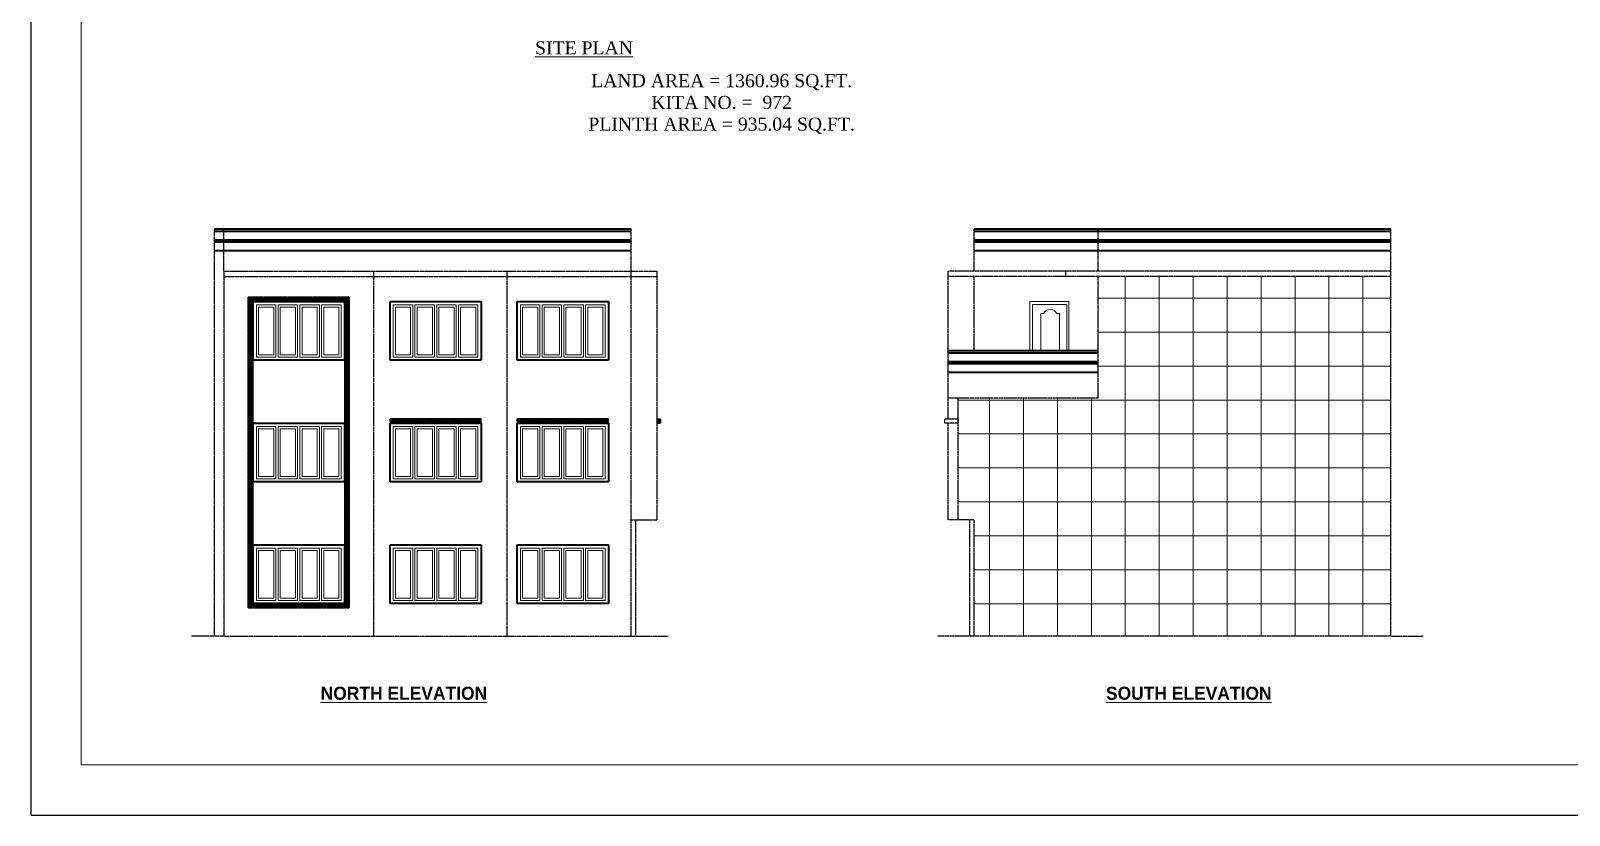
# Model space of a CAD drawing. Header units: inches. Extents: x -111 to 45239, y -6849 to 1261.
# Drawn here: x 24614 to 26030, y -2441 to -1719 of the extents above; entities that cross this region are included whole.
import ezdxf

# ---------------------------------------------------------------- set-up
doc = ezdxf.new("R2010")
doc.units = ezdxf.units.IN
doc.header["$LTSCALE"] = 0.5
doc.header["$MEASUREMENT"] = 0
doc.linetypes.add('DASH', pattern=[0.35, 0.25, -0.1])
for name, color, linetype, lineweight in [('ELE1', 3, 'Continuous', 9), ('Elevation 2', 31, 'Continuous', 40), ('Hatch wall', 9, 'Continuous', 13), ('Text 0.200', 122, 'Continuous', 20), ('Toilet', 7, 'Continuous', 25), ('wall', 20, 'Continuous', 40), ('window', 6, 'Continuous', 13)]:
    doc.layers.add(name, color=color, linetype=linetype, lineweight=lineweight)
doc.styles.get("Standard").update_dxf_attribs({"font": 'arial.ttf'})
pattern_1 = [(45, (-3893.76201, -5809.22588), (-0.08838834765, 0.08838834765), [])]

msp = doc.modelspace()

# ---------------------------------------------------------------- hatches: boundary and pattern name
at = {"layer": 'Hatch wall'}
h = msp.add_hatch(dxfattribs=at)
h.set_pattern_fill('ANSI37,_O', color=256, scale=250, angle=45)
h.set_pattern_definition([(90, (-1878.35, -5809.226), (-31.25, 0), []), (180, (-1878.35, -5809.226), (-2e-15, -31.25), [])])
h.paths.add_polyline_path([(25866.1, -2276.6), (25866.1, -2164.6), (25866.1, -2052.6), (25866.1, -1945.6), (25596.7, -1945.6), (25596.7, -2057.6), (25467.7, -2057.6), (25467.7, -2169.6), (25482.7, -2169.6), (25482.7, -2276.6)])
at = {"layer": 'Toilet', "linetype": 'DASH', "ltscale": 0.1}
h = msp.add_hatch(dxfattribs=at)
h.set_pattern_fill('ANSI31', color=256)
h.set_pattern_definition(pattern_1)
h.paths.add_polyline_path([(24818.8, -1968.6), (24902.8, -1968.6), (24902.8, -2246.6), (24818.8, -2246.6)], flags=16)
h.paths.add_polyline_path([(24907.3, -2250.6), (24814.3, -2250.6), (24814.3, -1964.6), (24907.3, -1964.6)])
h = msp.add_hatch(dxfattribs=at)
h.set_pattern_fill('ANSI31', color=256)
h.set_pattern_definition(pattern_1)
h.paths.add_polyline_path([(24944.8, -2080.6), (25028.8, -2080.6), (25028.8, -2076.6), (24944.8, -2076.6)])
h.paths.add_polyline_path([(25061.8, -2080.6), (25145.8, -2080.6), (25145.8, -2076.6), (25061.8, -2076.6)])
h = msp.add_hatch(dxfattribs=at)
h.set_pattern_fill('ANSI31', color=256)
h.set_pattern_definition(pattern_1)
h.paths.add_polyline_path([(25190.8, -2076.6), (25193.8, -2076.6), (25193.8, -2080.6), (25190.8, -2080.6)])

# ---------------------------------------------------------------- linework, layer by layer
at = {"layer": 'Defpoints'}
msp.add_lwpolyline([(27791.7, -193.4), (24614.1, -193.4), (24614.1, -2441.4), (27791.7, -2441.4)], close=True, dxfattribs=at)
at = {"layer": 'ELE1'}
msp.add_lwpolyline([(24660.4, -239.7), (27745.4, -239.7), (27745.4, -2395.1), (24660.4, -2395.1)], close=True, dxfattribs=at)
at = {"layer": 'Elevation 2'}
for p, q in [((24783.3, -1901.6), (25166.8, -1901.6)), ((24783.3, -1903.6), (25166.8, -1903.6)), ((24783.3, -1911.6), (25166.8, -1911.6)), ((25482.7, -1901.6), (25866.1, -1901.6)), ((25482.7, -1903.6), (25866.1, -1903.6)), ((25482.7, -1911.6), (25866.1, -1911.6)), ((24783.3, -1913.6), (25166.8, -1913.6)), ((24783.3, -1921.6), (25166.8, -1921.6)), ((25482.7, -1913.6), (25866.1, -1913.6)), ((25482.7, -1921.6), (25866.1, -1921.6)), ((25458.7, -2013.6), (25596.7, -2013.6)), ((25458.7, -2015.6), (25596.7, -2015.6)), ((25458.7, -2023.6), (25596.7, -2023.6)), ((25458.7, -2025.6), (25596.7, -2025.6)), ((25458.7, -2033.6), (25596.7, -2033.6))]:
    msp.add_line(p, q, dxfattribs=at)
at = {"layer": 'Toilet', "color": 1, "linetype": 'DASH', "ltscale": 0.1}
for p, q in [((24783.3, -1945.6), (24783.3, -1901.6)), ((24791.9, -1940.6), (24791.9, -1901.6)), ((25166.8, -1940.6), (25166.8, -1901.6)), ((25482.7, -1940.6), (25482.7, -1901.6)), ((25596.7, -1940.6), (25596.7, -1901.6)), ((25866.1, -1940.6), (25866.1, -1901.6)), ((24783.3, -2052.6), (24783.3, -1940.6)), ((24791.9, -1940.6), (25190.8, -1940.6)), ((24792, -2052.6), (24792, -1940.6)), ((24792, -1945.6), (25190.8, -1945.6)), ((24929.8, -2052.6), (24929.8, -1940.6)), ((25052.8, -2052.6), (25052.8, -1940.6)), ((25166.8, -2052.6), (25166.8, -1940.6)), ((25190.8, -2057.6), (25190.8, -1940.6)), ((25866.1, -1940.6), (25458.7, -1940.6)), ((25458.7, -2052.6), (25458.7, -1940.6)), ((25866.1, -1945.6), (25458.7, -1945.6)), ((25482.7, -2013.6), (25482.7, -1945.6)), ((25566.7, -1940.6), (25566.7, -1945.6)), ((25596.7, -2057.6), (25596.7, -1945.6)), ((25866.1, -2052.6), (25866.1, -1940.6)), ((25458.7, -2052.6), (25458.7, -2013.6)), ((24783.3, -2164.6), (24783.3, -2052.6)), ((24792, -2164.6), (24792, -2052.6)), ((24929.8, -2164.6), (24929.8, -2052.6)), ((25052.8, -2164.6), (25052.8, -2052.6)), ((25166.8, -2164.6), (25166.8, -2052.6)), ((25190.8, -2169.6), (25190.8, -2052.6)), ((25458.7, -2076.6), (25458.7, -2052.6)), ((25866.1, -2164.6), (25866.1, -2052.6)), ((25596.7, -2057.6), (25458.7, -2057.6)), ((25467.7, -2169.6), (25467.7, -2057.6)), ((25458.7, -2169.6), (25458.7, -2080.6)), ((24783.3, -2276.6), (24783.3, -2164.6)), ((24792, -2276.6), (24792, -2164.6)), ((24929.8, -2276.6), (24929.8, -2164.6)), ((25052.8, -2276.6), (25052.8, -2164.6)), ((25166.8, -2276.6), (25166.8, -2164.6)), ((25866.1, -2276.6), (25866.1, -2164.6)), ((25166.8, -2169.6), (25190.8, -2169.6)), ((25170.8, -2169.6), (25170.8, -2276.6)), ((25482.7, -2169.6), (25458.7, -2169.6)), ((25478.7, -2276.6), (25478.7, -2169.6)), ((25482.7, -2276.6), (25482.7, -2169.6)), ((24791.9, -2276.6), (24761.9, -2276.6)), ((24791.9, -2276.6), (25170.8, -2276.6)), ((25170.8, -2276.6), (25200.8, -2276.6)), ((25478.7, -2276.6), (25448.7, -2276.6)), ((25866.1, -2276.6), (25478.7, -2276.6)), ((25866.1, -2276.6), (25896.1, -2276.6))]:
    msp.add_line(p, q, dxfattribs=at)
for points in [[(24907.3, -1968.6), (24907.3, -1964.6), (24814.3, -1964.6), (24814.3, -1968.6)], [(24814.3, -1968.6), (24814.3, -2246.6)], [(24818.8, -2246.6), (24818.8, -1968.6)], [(24818.8, -1968.6), (24902.8, -1968.6)], [(24902.8, -1968.6), (24902.8, -2246.6)], [(24907.3, -2246.6), (24907.3, -1968.6)], [(24814.3, -2246.6), (24814.3, -2250.6), (24907.3, -2250.6), (24907.3, -2246.6)], [(24902.8, -2246.6), (24818.8, -2246.6)]]:
    msp.add_lwpolyline(points, dxfattribs=at)
for points in [[(24907.3, -2250.6), (24814.3, -2250.6), (24814.3, -1964.6), (24907.3, -1964.6)], [(24818.8, -1968.6), (24902.8, -1968.6), (24902.8, -2246.6), (24818.8, -2246.6)], [(24944.8, -2080.6), (25028.8, -2080.6), (25028.8, -2076.6), (24944.8, -2076.6)], [(25061.8, -2080.6), (25145.8, -2080.6), (25145.8, -2076.6), (25061.8, -2076.6)], [(25190.8, -2076.6), (25193.8, -2076.6), (25193.8, -2080.6), (25190.8, -2080.6)], [(25467.7, -2080.6), (25455.7, -2080.6), (25455.7, -2076.6), (25467.7, -2076.6)]]:
    msp.add_lwpolyline(points, close=True, dxfattribs=at)
at = {"layer": 'wall', "ltscale": 5}
for p, q in [((24818.8, -1968.6), (24902.8, -1968.6)), ((24818.8, -2022.6), (24818.8, -1968.6)), ((24902.8, -1968.6), (24902.8, -2022.6)), ((24944.8, -1968.6), (25028.8, -1968.6)), ((24944.8, -2022.6), (24944.8, -1968.6)), ((25028.8, -1968.6), (25028.8, -2022.6)), ((25061.8, -1968.6), (25145.8, -1968.6)), ((25061.8, -2022.6), (25061.8, -1968.6)), ((25145.8, -1968.6), (25145.8, -2022.6)), ((24902.8, -2022.6), (24818.8, -2022.6)), ((25028.8, -2022.6), (24944.8, -2022.6)), ((25145.8, -2022.6), (25061.8, -2022.6)), ((24818.8, -2080.6), (24902.8, -2080.6)), ((24818.8, -2134.6), (24818.8, -2080.6)), ((24902.8, -2080.6), (24902.8, -2134.6)), ((24944.8, -2080.6), (25028.8, -2080.6)), ((24944.8, -2134.6), (24944.8, -2080.6)), ((25028.8, -2080.6), (25028.8, -2134.6)), ((25061.8, -2080.6), (25145.8, -2080.6)), ((25061.8, -2134.6), (25061.8, -2080.6)), ((25145.8, -2080.6), (25145.8, -2134.6)), ((24902.8, -2134.6), (24818.8, -2134.6)), ((25028.8, -2134.6), (24944.8, -2134.6)), ((25145.8, -2134.6), (25061.8, -2134.6)), ((24818.8, -2192.6), (24902.8, -2192.6)), ((24818.8, -2246.6), (24818.8, -2192.6)), ((24902.8, -2192.6), (24902.8, -2246.6)), ((24944.8, -2192.6), (25028.8, -2192.6)), ((24944.8, -2246.6), (24944.8, -2192.6)), ((25028.8, -2192.6), (25028.8, -2246.6)), ((25061.8, -2192.6), (25145.8, -2192.6)), ((25061.8, -2246.6), (25061.8, -2192.6)), ((25145.8, -2192.6), (25145.8, -2246.6)), ((24902.8, -2246.6), (24818.8, -2246.6)), ((25028.8, -2246.6), (24944.8, -2246.6)), ((25145.8, -2246.6), (25061.8, -2246.6))]:
    msp.add_line(p, q, dxfattribs=at)
at = {"layer": 'window', "color": 140, "lineweight": 13}
for p, q in [((24839.8, -1971.6), (24839.8, -2019.6)), ((24841.8, -1971.6), (24841.8, -2019.6)), ((24859.8, -1971.6), (24859.8, -2019.6)), ((24861.8, -1971.6), (24861.8, -2019.6)), ((24881.8, -1971.6), (24881.8, -2019.6)), ((24965.8, -1971.6), (24965.8, -2019.6)), ((24967.8, -1971.6), (24967.8, -2019.6)), ((24985.8, -1971.6), (24985.8, -2019.6)), ((24987.8, -1971.6), (24987.8, -2019.6)), ((25007.8, -1971.6), (25007.8, -2019.6)), ((25082.8, -1971.6), (25082.8, -2019.6)), ((25084.8, -1971.6), (25084.8, -2019.6)), ((25102.8, -1971.6), (25102.8, -2019.6)), ((25104.8, -1971.6), (25104.8, -2019.6)), ((25124.8, -1971.6), (25124.8, -2019.6)), ((25533.7, -2013.6), (25533.7, -1968.6)), ((25533.7, -1968.6), (25533.7, -2013.6)), ((25533.7, -1968.6), (25569.7, -1968.6)), ((25536.2, -1971.1), (25536.2, -2013.6)), ((25536.2, -1971.1), (25567.7, -1971.1)), ((25544, -1979.6), (25546.5, -1979.6)), ((25544, -1979.6), (25544, -2013.6)), ((25558.5, -1979.6), (25561, -1979.6)), ((25561, -1979.6), (25561, -2013.6)), ((25567.7, -2013.6), (25567.7, -1971.1)), ((25569.7, -2013.6), (25569.7, -1968.6)), ((24839.8, -2083.6), (24839.8, -2131.6)), ((24841.8, -2083.6), (24841.8, -2131.6)), ((24859.8, -2083.6), (24859.8, -2131.6)), ((24861.8, -2083.6), (24861.8, -2131.6)), ((24881.8, -2083.6), (24881.8, -2131.6)), ((24965.8, -2083.6), (24965.8, -2131.6)), ((24967.8, -2083.6), (24967.8, -2131.6)), ((24985.8, -2083.6), (24985.8, -2131.6)), ((24987.8, -2083.6), (24987.8, -2131.6)), ((25007.8, -2083.6), (25007.8, -2131.6)), ((25082.8, -2083.6), (25082.8, -2131.6)), ((25084.8, -2083.6), (25084.8, -2131.6)), ((25102.8, -2083.6), (25102.8, -2131.6)), ((25104.8, -2083.6), (25104.8, -2131.6)), ((25124.8, -2083.6), (25124.8, -2131.6)), ((24839.8, -2195.6), (24839.8, -2243.6)), ((24841.8, -2195.6), (24841.8, -2243.6)), ((24859.8, -2195.6), (24859.8, -2243.6)), ((24861.8, -2195.6), (24861.8, -2243.6)), ((24881.8, -2195.6), (24881.8, -2243.6)), ((24965.8, -2195.6), (24965.8, -2243.6)), ((24967.8, -2195.6), (24967.8, -2243.6)), ((24985.8, -2195.6), (24985.8, -2243.6)), ((24987.8, -2195.6), (24987.8, -2243.6)), ((25007.8, -2195.6), (25007.8, -2243.6)), ((25082.8, -2195.6), (25082.8, -2243.6)), ((25084.8, -2195.6), (25084.8, -2243.6)), ((25102.8, -2195.6), (25102.8, -2243.6)), ((25104.8, -2195.6), (25104.8, -2243.6)), ((25124.8, -2195.6), (25124.8, -2243.6))]:
    msp.add_line(p, q, dxfattribs=at)
for points in [[(24902.8, -1968.6), (24818.8, -1968.6), (24818.8, -2022.6), (24902.8, -2022.6)], [(24837.8, -2017.6), (24837.8, -1973.6), (24823.8, -1973.6), (24823.8, -2017.6)], [(24857.8, -2017.6), (24857.8, -1973.6), (24843.8, -1973.6), (24843.8, -2017.6)], [(24877.8, -2017.6), (24877.8, -1973.6), (24863.8, -1973.6), (24863.8, -2017.6)], [(24897.8, -2017.6), (24897.8, -1973.6), (24883.8, -1973.6), (24883.8, -2017.6)], [(25028.8, -1968.6), (24944.8, -1968.6), (24944.8, -2022.6), (25028.8, -2022.6)], [(24963.8, -2017.6), (24963.8, -1973.6), (24949.8, -1973.6), (24949.8, -2017.6)], [(24983.8, -2017.6), (24983.8, -1973.6), (24969.8, -1973.6), (24969.8, -2017.6)], [(25003.8, -2017.6), (25003.8, -1973.6), (24989.8, -1973.6), (24989.8, -2017.6)], [(25023.8, -2017.6), (25023.8, -1973.6), (25009.8, -1973.6), (25009.8, -2017.6)], [(25145.8, -1968.6), (25061.8, -1968.6), (25061.8, -2022.6), (25145.8, -2022.6)], [(25080.8, -2017.6), (25080.8, -1973.6), (25066.8, -1973.6), (25066.8, -2017.6)], [(25100.8, -2017.6), (25100.8, -1973.6), (25086.8, -1973.6), (25086.8, -2017.6)], [(25120.8, -2017.6), (25120.8, -1973.6), (25106.8, -1973.6), (25106.8, -2017.6)], [(25140.8, -2017.6), (25140.8, -1973.6), (25126.8, -1973.6), (25126.8, -2017.6)], [(24902.8, -2080.6), (24818.8, -2080.6), (24818.8, -2134.6), (24902.8, -2134.6)], [(25028.8, -2080.6), (24944.8, -2080.6), (24944.8, -2134.6), (25028.8, -2134.6)], [(25145.8, -2080.6), (25061.8, -2080.6), (25061.8, -2134.6), (25145.8, -2134.6)], [(24837.8, -2129.6), (24837.8, -2085.6), (24823.8, -2085.6), (24823.8, -2129.6)], [(24857.8, -2129.6), (24857.8, -2085.6), (24843.8, -2085.6), (24843.8, -2129.6)], [(24877.8, -2129.6), (24877.8, -2085.6), (24863.8, -2085.6), (24863.8, -2129.6)], [(24897.8, -2129.6), (24897.8, -2085.6), (24883.8, -2085.6), (24883.8, -2129.6)], [(24963.8, -2129.6), (24963.8, -2085.6), (24949.8, -2085.6), (24949.8, -2129.6)], [(24983.8, -2129.6), (24983.8, -2085.6), (24969.8, -2085.6), (24969.8, -2129.6)], [(25003.8, -2129.6), (25003.8, -2085.6), (24989.8, -2085.6), (24989.8, -2129.6)], [(25023.8, -2129.6), (25023.8, -2085.6), (25009.8, -2085.6), (25009.8, -2129.6)], [(25080.8, -2129.6), (25080.8, -2085.6), (25066.8, -2085.6), (25066.8, -2129.6)], [(25100.8, -2129.6), (25100.8, -2085.6), (25086.8, -2085.6), (25086.8, -2129.6)], [(25120.8, -2129.6), (25120.8, -2085.6), (25106.8, -2085.6), (25106.8, -2129.6)], [(25140.8, -2129.6), (25140.8, -2085.6), (25126.8, -2085.6), (25126.8, -2129.6)], [(24902.8, -2192.6), (24818.8, -2192.6), (24818.8, -2246.6), (24902.8, -2246.6)], [(25028.8, -2192.6), (24944.8, -2192.6), (24944.8, -2246.6), (25028.8, -2246.6)], [(25145.8, -2192.6), (25061.8, -2192.6), (25061.8, -2246.6), (25145.8, -2246.6)], [(24837.8, -2241.6), (24837.8, -2197.6), (24823.8, -2197.6), (24823.8, -2241.6)], [(24857.8, -2241.6), (24857.8, -2197.6), (24843.8, -2197.6), (24843.8, -2241.6)], [(24877.8, -2241.6), (24877.8, -2197.6), (24863.8, -2197.6), (24863.8, -2241.6)], [(24897.8, -2241.6), (24897.8, -2197.6), (24883.8, -2197.6), (24883.8, -2241.6)], [(24963.8, -2241.6), (24963.8, -2197.6), (24949.8, -2197.6), (24949.8, -2241.6)], [(24983.8, -2241.6), (24983.8, -2197.6), (24969.8, -2197.6), (24969.8, -2241.6)], [(25003.8, -2241.6), (25003.8, -2197.6), (24989.8, -2197.6), (24989.8, -2241.6)], [(25023.8, -2241.6), (25023.8, -2197.6), (25009.8, -2197.6), (25009.8, -2241.6)], [(25080.8, -2241.6), (25080.8, -2197.6), (25066.8, -2197.6), (25066.8, -2241.6)], [(25100.8, -2241.6), (25100.8, -2197.6), (25086.8, -2197.6), (25086.8, -2241.6)], [(25120.8, -2241.6), (25120.8, -2197.6), (25106.8, -2197.6), (25106.8, -2241.6)], [(25140.8, -2241.6), (25140.8, -2197.6), (25126.8, -2197.6), (25126.8, -2241.6)]]:
    msp.add_lwpolyline(points, close=True, dxfattribs=at)
for points in [[(24839.8, -1971.6), (24821.8, -1971.6), (24821.8, -2019.6), (24839.8, -2019.6)], [(24859.8, -1971.6), (24841.8, -1971.6)], [(24861.8, -2019.6), (24879.8, -2019.6), (24879.8, -1971.6), (24861.8, -1971.6)], [(24881.8, -2019.6), (24899.8, -2019.6), (24899.8, -1971.6), (24881.8, -1971.6)], [(24965.8, -1971.6), (24947.8, -1971.6), (24947.8, -2019.6), (24965.8, -2019.6)], [(24985.8, -1971.6), (24967.8, -1971.6)], [(24987.8, -2019.6), (25005.8, -2019.6), (25005.8, -1971.6), (24987.8, -1971.6)], [(25007.8, -2019.6), (25025.8, -2019.6), (25025.8, -1971.6), (25007.8, -1971.6)], [(25082.8, -1971.6), (25064.8, -1971.6), (25064.8, -2019.6), (25082.8, -2019.6)], [(25102.8, -1971.6), (25084.8, -1971.6)], [(25104.8, -2019.6), (25122.8, -2019.6), (25122.8, -1971.6), (25104.8, -1971.6)], [(25124.8, -2019.6), (25142.8, -2019.6), (25142.8, -1971.6), (25124.8, -1971.6)], [(24841.8, -2019.6), (24859.8, -2019.6)], [(24967.8, -2019.6), (24985.8, -2019.6)], [(25084.8, -2019.6), (25102.8, -2019.6)], [(24839.8, -2083.6), (24821.8, -2083.6), (24821.8, -2131.6), (24839.8, -2131.6)], [(24859.8, -2083.6), (24841.8, -2083.6)], [(24861.8, -2131.6), (24879.8, -2131.6), (24879.8, -2083.6), (24861.8, -2083.6)], [(24881.8, -2131.6), (24899.8, -2131.6), (24899.8, -2083.6), (24881.8, -2083.6)], [(24965.8, -2083.6), (24947.8, -2083.6), (24947.8, -2131.6), (24965.8, -2131.6)], [(24985.8, -2083.6), (24967.8, -2083.6)], [(24987.8, -2131.6), (25005.8, -2131.6), (25005.8, -2083.6), (24987.8, -2083.6)], [(25007.8, -2131.6), (25025.8, -2131.6), (25025.8, -2083.6), (25007.8, -2083.6)], [(25082.8, -2083.6), (25064.8, -2083.6), (25064.8, -2131.6), (25082.8, -2131.6)], [(25102.8, -2083.6), (25084.8, -2083.6)], [(25104.8, -2131.6), (25122.8, -2131.6), (25122.8, -2083.6), (25104.8, -2083.6)], [(25124.8, -2131.6), (25142.8, -2131.6), (25142.8, -2083.6), (25124.8, -2083.6)], [(24841.8, -2131.6), (24859.8, -2131.6)], [(24967.8, -2131.6), (24985.8, -2131.6)], [(25084.8, -2131.6), (25102.8, -2131.6)], [(24839.8, -2195.6), (24821.8, -2195.6), (24821.8, -2243.6), (24839.8, -2243.6)], [(24859.8, -2195.6), (24841.8, -2195.6)], [(24861.8, -2243.6), (24879.8, -2243.6), (24879.8, -2195.6), (24861.8, -2195.6)], [(24881.8, -2243.6), (24899.8, -2243.6), (24899.8, -2195.6), (24881.8, -2195.6)], [(24965.8, -2195.6), (24947.8, -2195.6), (24947.8, -2243.6), (24965.8, -2243.6)], [(24985.8, -2195.6), (24967.8, -2195.6)], [(24987.8, -2243.6), (25005.8, -2243.6), (25005.8, -2195.6), (24987.8, -2195.6)], [(25007.8, -2243.6), (25025.8, -2243.6), (25025.8, -2195.6), (25007.8, -2195.6)], [(25082.8, -2195.6), (25064.8, -2195.6), (25064.8, -2243.6), (25082.8, -2243.6)], [(25102.8, -2195.6), (25084.8, -2195.6)], [(25104.8, -2243.6), (25122.8, -2243.6), (25122.8, -2195.6), (25104.8, -2195.6)], [(25124.8, -2243.6), (25142.8, -2243.6), (25142.8, -2195.6), (25124.8, -2195.6)], [(24841.8, -2243.6), (24859.8, -2243.6)], [(24967.8, -2243.6), (24985.8, -2243.6)], [(25084.8, -2243.6), (25102.8, -2243.6)]]:
    msp.add_lwpolyline(points, dxfattribs=at)
msp.add_arc((25552.5, -1982.1), 6.5, 22.6199, 157.3801, dxfattribs=at)

# ---------------------------------------------------------------- texts
at = {"layer": 'Text 0.200', "ltscale": 10, "char_height": 12, "attachment_point": 2}
for s, insert, width in [('{\\fTimes New Roman|b0|i0|c0|p18;\\LSITE PLAN }', (25123.4, -1729), 191.016), ('{\\fTimes New Roman|b0|i0|c0|p18;LAND AREA = 1360.96 SQ.FT.\\PKITA NO. =  972\\PPLINTH AREA = 935.04 SQ.FT.}', (25250.1, -1759.2), 337.815), ('{\\fCentury Gothic|b1|i0|c0|p34;\\LNORTH ELEVATION}', (24957.6, -2323.1), 191.016), ('{\\fCentury Gothic|b1|i0|c0|p34;\\LSOUTH ELEVATION}', (25680.1, -2323.1), 191.016)]:
    msp.add_mtext(s, dxfattribs=dict(at, insert=insert, width=width))

doc.saveas('drawing.dxf')
